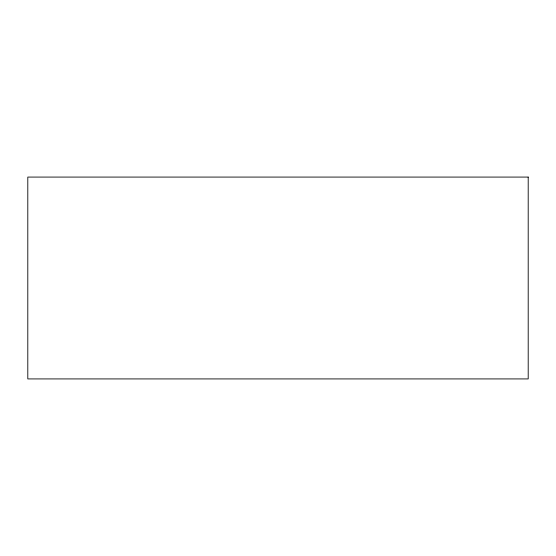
<?xml version="1.0" encoding="UTF-8"?>
<svg xmlns="http://www.w3.org/2000/svg" width="556" height="556" viewBox="0 0 556 556"><rect width="100%" height="100%" fill="white"/><g stroke="black" fill="none" stroke-linecap="round" stroke-linejoin="round"><path stroke-width="0.83" d="M528.2 177.079L27.8 177.079L27.8 378.921L528.2 378.921L528.2 177.079"/></g></svg>
